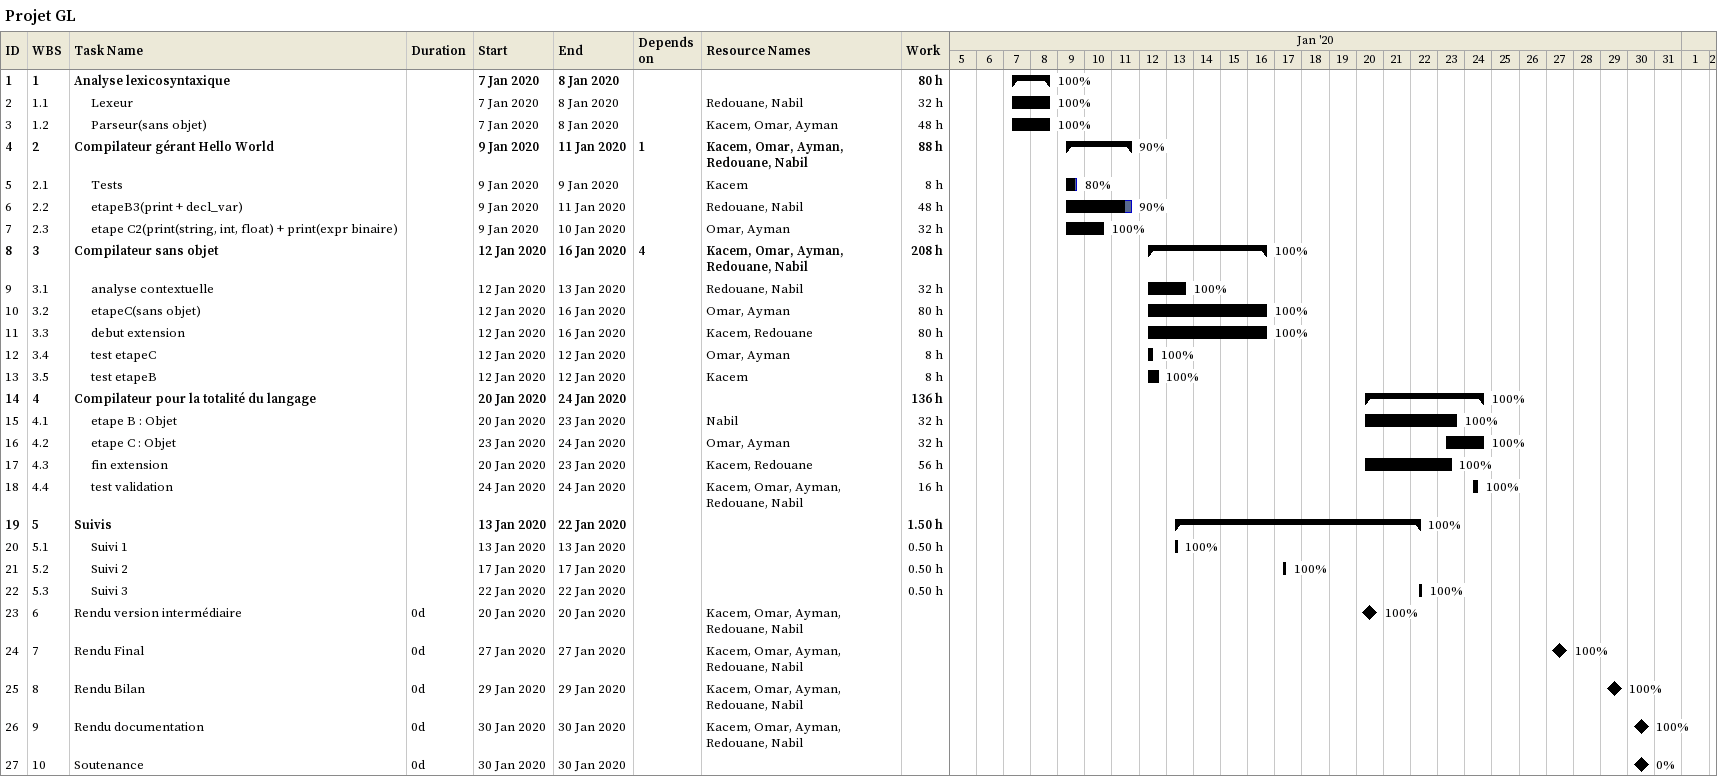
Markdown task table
Projet GL

| ID | WBS | Task | Duration | Start | Finish | Predecessors | Resources | % complete | Work (h) |
|---|---|---|---|---|---|---|---|---|---|
| 1 | 1 | **Analyse lexicosyntaxique** |  | 2020-01-07 | 2020-01-08 |  |  | 100 | 80 |
| 2 | 1.1 | Lexeur |  | 2020-01-07 | 2020-01-08 |  | Redouane, Nabil | 100 | 32 |
| 3 | 1.2 | Parseur(sans objet) |  | 2020-01-07 | 2020-01-08 |  | Kacem, Omar, Ayman | 100 | 48 |
| 4 | 2 | **Compilateur gérant Hello World** |  | 2020-01-09 | 2020-01-11 | 1 | Kacem, Omar, Ayman, Redouane, Nabil | 90 | 88 |
| 5 | 2.1 | Tests |  | 2020-01-09 | 2020-01-09 |  | Kacem | 80 | 8 |
| 6 | 2.2 | etapeB3(print + decl_var) |  | 2020-01-09 | 2020-01-11 |  | Redouane, Nabil | 90 | 48 |
| 7 | 2.3 | etape C2(print(string, int, float) + print(expr binaire) |  | 2020-01-09 | 2020-01-10 |  | Omar, Ayman | 100 | 32 |
| 8 | 3 | **Compilateur sans objet** |  | 2020-01-12 | 2020-01-16 | 4 | Kacem, Omar, Ayman, Redouane, Nabil | 100 | 208 |
| 9 | 3.1 | analyse contextuelle |  | 2020-01-12 | 2020-01-13 |  | Redouane, Nabil | 100 | 32 |
| 10 | 3.2 | etapeC(sans objet) |  | 2020-01-12 | 2020-01-16 |  | Omar, Ayman | 100 | 80 |
| 11 | 3.3 | debut extension |  | 2020-01-12 | 2020-01-16 |  | Kacem, Redouane | 100 | 80 |
| 12 | 3.4 | test etapeC |  | 2020-01-12 | 2020-01-12 |  | Omar, Ayman | 100 | 8 |
| 13 | 3.5 | test etapeB |  | 2020-01-12 | 2020-01-12 |  | Kacem | 100 | 8 |
| 14 | 4 | **Compilateur pour la totalité du langage** |  | 2020-01-20 | 2020-01-24 |  |  | 100 | 136 |
| 15 | 4.1 | etape B : Objet |  | 2020-01-20 | 2020-01-23 |  | Nabil | 100 | 32 |
| 16 | 4.2 | etape C : Objet |  | 2020-01-23 | 2020-01-24 |  | Omar, Ayman | 100 | 32 |
| 17 | 4.3 | fin extension |  | 2020-01-20 | 2020-01-23 |  | Kacem, Redouane | 100 | 56 |
| 18 | 4.4 | test validation |  | 2020-01-24 | 2020-01-24 |  | Kacem, Omar, Ayman, Redouane, Nabil | 100 | 16 |
| 19 | 5 | **Suivis** |  | 2020-01-13 | 2020-01-22 |  |  | 100 | 1.50 |
| 20 | 5.1 | Suivi 1 |  | 2020-01-13 | 2020-01-13 |  |  | 100 | 0.50 |
| 21 | 5.2 | Suivi 2 |  | 2020-01-17 | 2020-01-17 |  |  | 100 | 0.50 |
| 22 | 5.3 | Suivi 3 |  | 2020-01-22 | 2020-01-22 |  |  | 100 | 0.50 |
| 23 | 6 | Rendu version intermédiaire | 0d | 2020-01-20 | 2020-01-20 |  | Kacem, Omar, Ayman, Redouane, Nabil | 100 |  |
| 24 | 7 | Rendu Final | 0d | 2020-01-27 | 2020-01-27 |  | Kacem, Omar, Ayman, Redouane, Nabil | 100 |  |
| 25 | 8 | Rendu Bilan | 0d | 2020-01-29 | 2020-01-29 |  | Kacem, Omar, Ayman, Redouane, Nabil | 100 |  |
| 26 | 9 | Rendu documentation | 0d | 2020-01-30 | 2020-01-30 |  | Kacem, Omar, Ayman, Redouane, Nabil | 100 |  |
| 27 | 10 | Soutenance | 0d | 2020-01-30 | 2020-01-30 |  |  | 0 |  |
